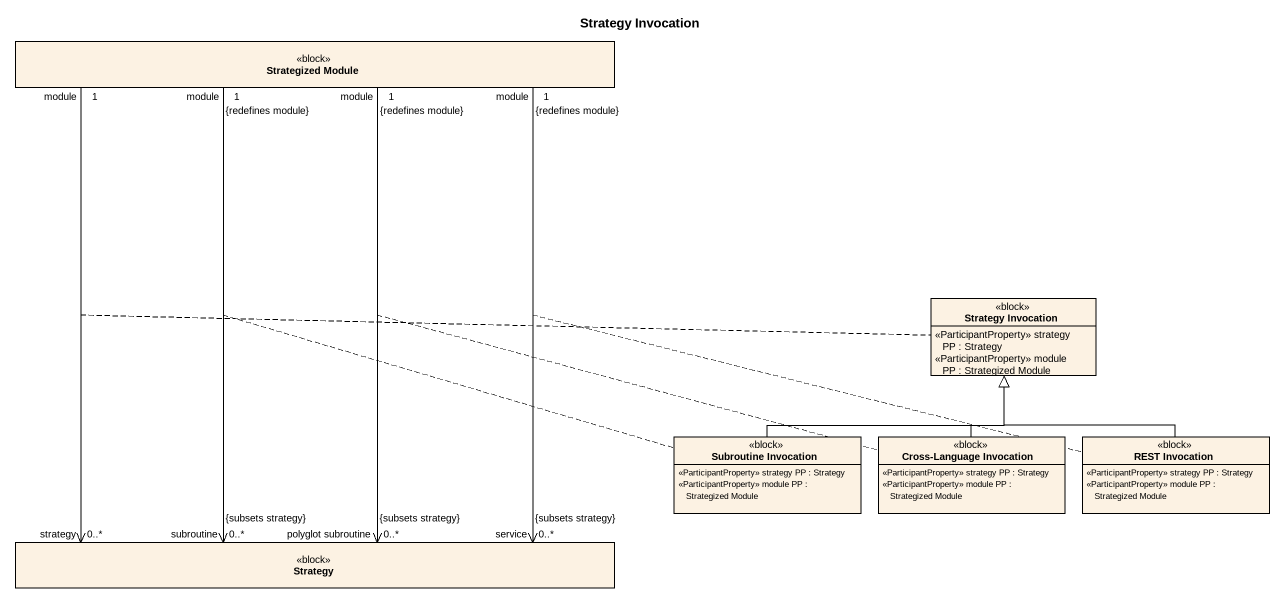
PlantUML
@startuml
title Strategy Invocation
hide circle
hide empty members
class "Strategized Module" as Strategized_Module <<block>>
class "Strategy Invocation" as Strategy_Invocation <<block>> {
  <<ParticipantProperty>> strategy PP : Strategy
  <<ParticipantProperty>> module PP : Strategized Module
}
class "Subroutine Invocation" as Subroutine_Invocation <<block>> {
  <<ParticipantProperty>> strategy PP : Strategy
  <<ParticipantProperty>> module PP : Strategized Module
}
class "Cross-Language Invocation" as Cross_Language_Invocation <<block>> {
  <<ParticipantProperty>> strategy PP : Strategy
  <<ParticipantProperty>> module PP : Strategized Module
}
class "REST Invocation" as REST_Invocation <<block>> {
  <<ParticipantProperty>> strategy PP : Strategy
  <<ParticipantProperty>> module PP : Strategized Module
}
class Strategy <<block>>
Strategized_Module "module\n1" --> "strategy\n0..*" Strategy
(Strategized_Module, Strategy) .. Strategy_Invocation
Strategized_Module "module\n1\n{redefines module}" --> "subroutine\n0..*\n{subsets strategy}" Strategy
(Strategized_Module, Strategy) .. Subroutine_Invocation
Strategized_Module "module\n1\n{redefines module}" --> "polyglot subroutine\n0..*\n{subsets strategy}" Strategy
(Strategized_Module, Strategy) .. Cross_Language_Invocation
Strategized_Module "module\n1\n{redefines module}" --> "service\n0..*\n{subsets strategy}" Strategy
(Strategized_Module, Strategy) .. REST_Invocation
Subroutine_Invocation -right-|> Strategy_Invocation
Cross_Language_Invocation -up-|> Strategy_Invocation
REST_Invocation -up-|> Strategy_Invocation
@enduml
